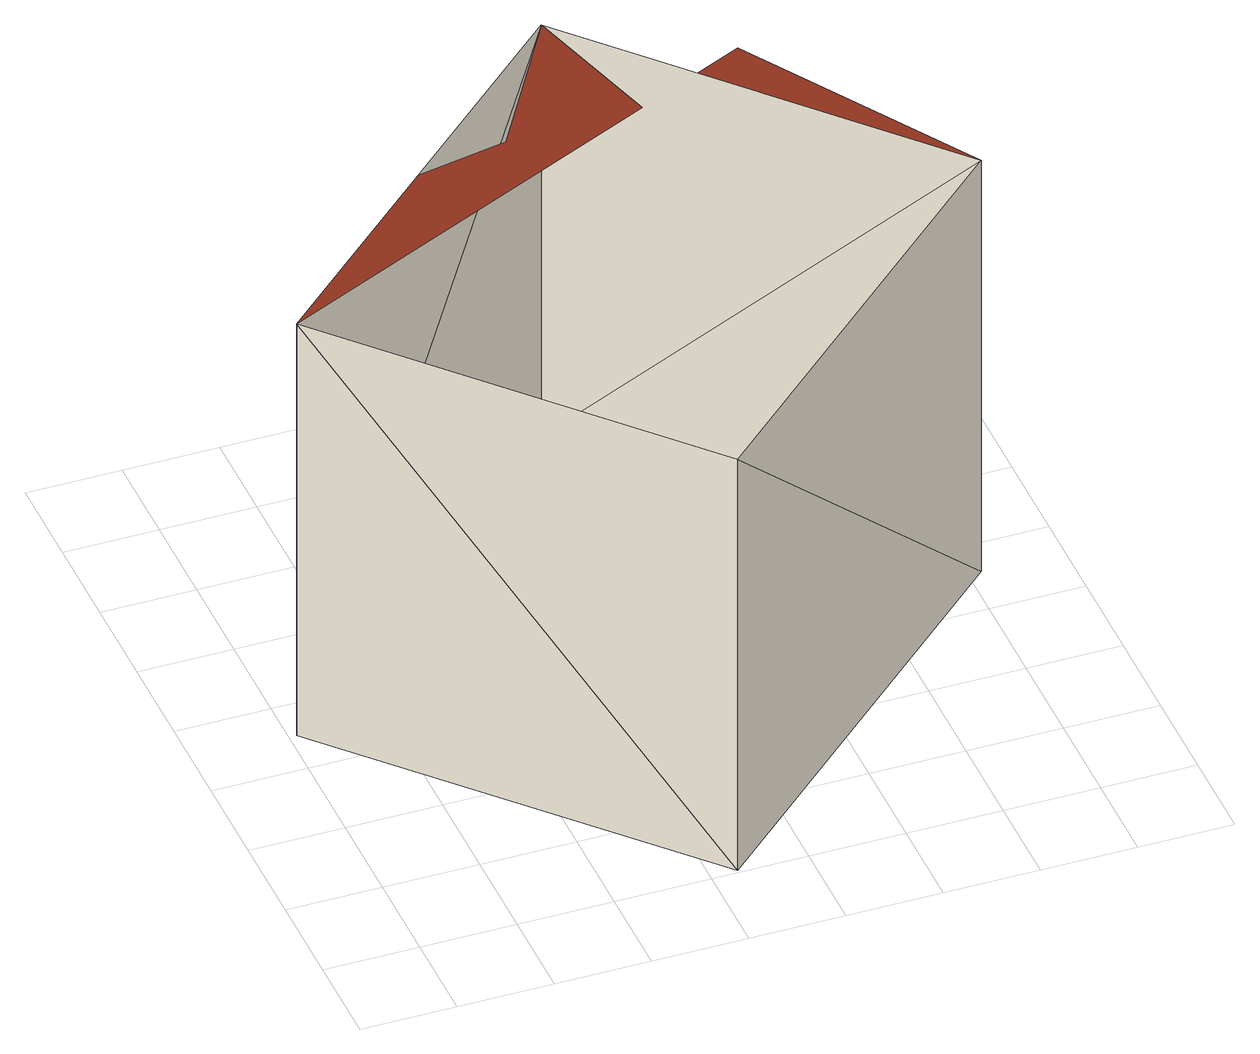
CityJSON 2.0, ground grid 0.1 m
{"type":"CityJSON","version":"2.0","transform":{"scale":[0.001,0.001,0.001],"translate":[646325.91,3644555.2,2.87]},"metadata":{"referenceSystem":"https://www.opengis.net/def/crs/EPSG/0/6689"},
"CityObjects":{
"otherconstruction1":{"type":"OtherConstruction","attributes":{"class":"09","function":"0902"},"geometry":[{"type":"MultiSurface","lod":"3","boundaries":[[[0,1,2]],[[0,3,1]],[[4,5,6,7]],[[7,3,4]],[[7,1,3]],[[8,1,7]],[[8,2,1]],[[4,0,5]],[[4,3,0]],[[5,2,8]],[[5,0,2]]],"semantics":{"surfaces":[{"type":"GroundSurface"},{"type":"RoofSurface"},{"type":"WallSurface"}],"values":[0,0,1,2,2,2,2,2,2,2,2]}}]}
},
"vertices":[
[8,352,3],[714,357,3],[328,3,3],[395,706,3],[395,706,503],[8,352,503],[328,3,1003],[714,357,503],[328,3,503]
]}
